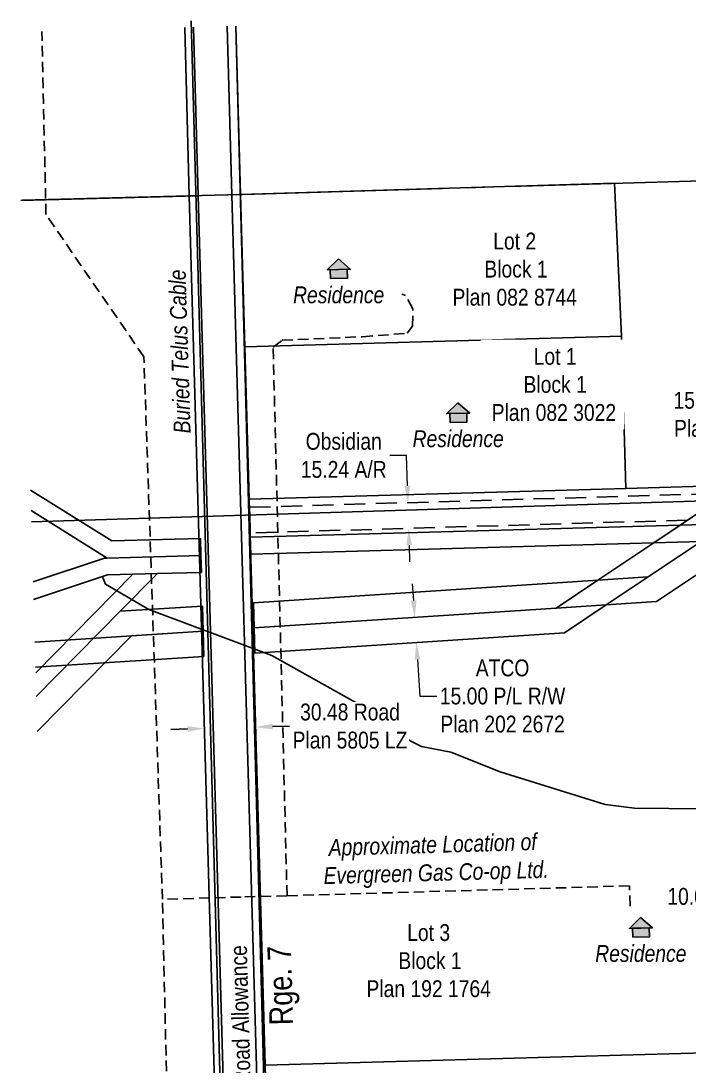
# Model space of a CAD drawing. Extents: x 628501 to 635392, y 5905924 to 5910752.
# Drawn here: x 631465 to 631862, y 5907106 to 5907726 of the extents above; entities that cross this region are included whole.
import ezdxf
from ezdxf.enums import TextEntityAlignment as Align

# ---------------------------------------------------------------- set-up
doc = ezdxf.new("R2010")
doc.units = 0
doc.header["$LTSCALE"] = 5
doc.header["$PDSIZE"] = 0.5
for name, pattern in [('foc-ACCESSROAD', [3.75, 2.5, -1.25]), ('foc-QUARTERLINE', [33, 25, -3, 2, -3]), ('UG_PIPE', [1.875, 1.25, -0.625])]:
    doc.linetypes.add(name, pattern=pattern)
doc.layers.get('Defpoints').update_dxf_attribs({"color": 9})
for name, color, linetype in [('AS-PIPE-UG', 44, 'UG_PIPE'), ('AS-PIPE-UG-T', 44, 'Continuous'), ('AS-POWER', 104, 'foc-POWER'), ('AS-RESIDENCE', 14, 'Continuous'), ('AS-TELEPHONE-T', 224, 'Continuous'), ('AS-TELUS', 224, 'foc-TEL'), ('C-AR', 13, 'foc-ACCESSROAD'), ('C-RW', 13, 'Continuous'), ('D-TXT', 6, 'Continuous'), ('F-RW', 190, 'Continuous'), ('L-QSEC', 8, 'foc-QUARTERLINE'), ('L-ROAD-T', 7, 'Continuous'), ('L-SEC', 7, 'Continuous'), ('L-TITLEDB', 4, 'Continuous'), ('L-TITLEDB-T', 4, 'Continuous'), ('T-CREEK', 160, 'Continuous')]:
    doc.layers.add(name, color=color, linetype=linetype)
for name, color, linetype, lineweight in [('C-AR-T', 13, 'Continuous', 9), ('C-FLOWLINE-T', 13, 'Continuous', 9), ('F-RW-T', 190, 'Continuous', 9)]:
    doc.layers.add(name, color=color, linetype=linetype, lineweight=lineweight)
doc.styles.add('80CG', font='ARIALN.TTF', dxfattribs={"height": 10})
doc.styles.add('80L', font='ARIALN.TTF', dxfattribs={"height": 10})
doc.styles.add('foc-LtypeFont', font='ARIALN.TTF', dxfattribs={"height": 7.35})
doc.linetypes.add('foc-POWER', pattern='A,6,-1,["P",foc-LtypeFont,S=0.2,R=0,X=-0.625,Y=-0.75],-1.24,4', length=12.24)
doc.linetypes.add('foc-POWER_BURIED', pattern='A,10,-1,["P",foc-LtypeFont,S=0.2,R=0,X=-0.425,Y=-0.75],-2', length=13)
doc.linetypes.add('foc-TEL', pattern='A,2,-1,["T",foc-LtypeFont,S=0.2,R=0,X=-0.425,Y=-0.75],-1.24,8', length=12.24)
doc.linetypes.add('foc-TOPO-flowdirection-NOLINE', pattern='A,0,[">",foc-LtypeFont,S=0.3,R=0,X=0,Y=-0.945],-20,[">",foc-LtypeFont,S=0.3,R=0,X=0,Y=-0.945],0', length=20)
doc.dimstyles.new('Compass 5 000', dxfattribs={"dimscale": 5, "dimtxt": 9, "dimasz": 2, "dimexe": 0.2, "dimexo": 0.0625, "dimgap": 0.5, "dimtad": 0, "dimtih": 1, "dimtoh": 1, "dimzin": 0, "dimdsep": 46, "dimtxsty": '80CG', "dimcen": 0.1, "dimse1": 1, "dimse2": 1, "dimclrd": 256, "dimclrt": 256, "dimaunit": 1, "dimadec": 4, "dimazin": 0, "dimtfac": 0.06, "dimtofl": 0, "dimtmove": 0, "dimatfit": 1, "dimfxl": 0.2, "dimtolj": 1, "dimtzin": 0, "dimlwd": -1, "dimarcsym": 0})

# ---------------------------------------------------------------- blocks, each defined once
blk = doc.blocks.new('*D398')
at = {"layer": 'C-AR-T', "transparency": 16777216}
for p, q in [((631694.14, 5907468.28), (631684.14, 5907468.28)), ((631694.67, 5907450.26), (631694.14, 5907468.28)), ((631695.71, 5907415.04), (631696, 5907405.04))]:
    blk.add_line(p, q, dxfattribs=at)
for points in [[(631696.34, 5907450.31), (631693.01, 5907450.21), (631694.97, 5907440.26)], [(631697.37, 5907415.08), (631694.04, 5907414.99), (631695.41, 5907425.03)]]:
    blk.add_solid(points, dxfattribs=at)
at = {"layer": 'Defpoints', "color": 0, "transparency": 16777216}
for p in [(632065.59, 5907451.13), (631694.97, 5907440.26), (632066.04, 5907435.89)]:
    blk.add_point(p, dxfattribs=at)
at = {"layer": 'C-AR-T', "transparency": 16777216, "insert": (631656.86, 5907468.28), "char_height": 10, "attachment_point": 5, "style": '80CG'}
blk.add_mtext('\\A1;Obsidian\\P15.24 A/R', dxfattribs=at)
blk = doc.blocks.new('*D402')
at = {"layer": 'C-FLOWLINE-T', "transparency": 16777216}
for p, q in [((631960.11, 5907214.73), (631950.11, 5907214.73)), ((631967.38, 5907207.86), (631960.11, 5907214.73)), ((631989.23, 5907187.21), (631996.49, 5907180.34))]:
    blk.add_line(p, q, dxfattribs=at)
for points in [[(631968.52, 5907209.07), (631966.24, 5907206.65), (631974.65, 5907200.99)], [(631990.37, 5907188.42), (631988.08, 5907186), (631981.96, 5907194.08)]]:
    blk.add_solid(points, dxfattribs=at)
at = {"layer": 'Defpoints', "color": 0, "transparency": 16777216}
for p in [(632035.87, 5907265.77), (632043.19, 5907258.86), (631981.96, 5907194.08)]:
    blk.add_point(p, dxfattribs=at)
at = {"layer": 'C-FLOWLINE-T', "transparency": 16777216, "insert": (631898.62, 5907214.73), "char_height": 10, "attachment_point": 5, "style": '80CG'}
blk.add_mtext('\\A1;Obsidian\\P10.06 Flowline R/W', dxfattribs=at)
blk = doc.blocks.new('*D423')
at = {"layer": 'Defpoints', "color": 0, "transparency": 16777216}
for p in [(631727.66, 5907373.97), (631700, 5907357.17), (631728.63, 5907359.03)]:
    blk.add_point(p, dxfattribs=at)
at = {"layer": 'F-RW-T', "transparency": 16777216}
for p, q in [((631698.39, 5907382.09), (631697.74, 5907392.07)), ((631700.65, 5907347.19), (631702.07, 5907325.39)), ((631702.07, 5907325.39), (631712.07, 5907325.39))]:
    blk.add_line(p, q, dxfattribs=at)
for points in [[(631700.05, 5907382.2), (631696.72, 5907381.98), (631699.03, 5907372.11)], [(631702.32, 5907347.29), (631698.99, 5907347.08), (631700, 5907357.17)]]:
    blk.add_solid(points, dxfattribs=at)
at = {"layer": 'F-RW-T', "transparency": 16777216, "insert": (631751.16, 5907325.39), "char_height": 10, "attachment_point": 5, "style": '80CG'}
blk.add_mtext('\\A1;ATCO\\P15.00 P/L R/W\\PPlan 202 2672', dxfattribs=at)
blk = doc.blocks.new('*D424')
at = {"layer": 'Defpoints', "color": 0, "transparency": 16777216}
for p in [(631964.36, 5907463.04), (631847.68, 5907402.96), (631856.03, 5907390.5)]:
    blk.add_point(p, dxfattribs=at)
at = {"layer": 'F-RW-T', "transparency": 16777216}
for p, q in [((631938.96, 5907500.99), (631928.96, 5907500.99)), ((631950.46, 5907483.81), (631938.96, 5907500.99)), ((631969.93, 5907454.73), (631975.49, 5907446.42))]:
    blk.add_line(p, q, dxfattribs=at)
for points in [[(631951.84, 5907484.74), (631949.07, 5907482.88), (631956.02, 5907475.5)], [(631971.31, 5907455.66), (631968.54, 5907453.81), (631964.36, 5907463.04)]]:
    blk.add_solid(points, dxfattribs=at)
at = {"layer": 'F-RW-T', "transparency": 16777216, "insert": (631889.87, 5907500.99), "char_height": 10, "attachment_point": 5, "style": '80CG'}
blk.add_mtext('\\A1;Plains\\P15.00 P/L R/W\\PPlan 862 2182', dxfattribs=at)
blk = doc.blocks.new('*D433')
at = {"layer": 'Defpoints', "color": 0, "transparency": 16777216}
for p in [(631604.6, 5907306.99), (631583.33, 5906972.99), (631613.79, 5906973.83)]:
    blk.add_point(p, dxfattribs=at)
at = {"layer": 'L-TITLEDB-T', "transparency": 16777216}
for p, q in [((631564.15, 5907305.88), (631554.15, 5907305.6)), ((631614.6, 5907307.27), (631624.59, 5907307.54))]:
    blk.add_line(p, q, dxfattribs=at)
for points in [[(631564.1, 5907307.54), (631564.19, 5907304.21), (631574.14, 5907306.15)], [(631614.55, 5907308.93), (631614.64, 5907305.6), (631604.6, 5907306.99)]]:
    blk.add_solid(points, dxfattribs=at)
at = {"layer": 'L-TITLEDB-T', "transparency": 16777216, "insert": (631660.59, 5907307.54), "char_height": 10, "attachment_point": 5, "style": '80CG', "bg_fill": 3, "box_fill_scale": 1.1, "bg_fill_color": 256, "bg_fill_true_color": 13158600, "bg_fill_transparency": 0}
blk.add_mtext('\\A1;30.48 Road \\PPlan 5805 LZ', dxfattribs=at)
blk = doc.blocks.new('res_occ')
for points in [[(0.1, 0.89), (-1.26, -0.37), (1.46, -0.37)], [(-0.9, -1.43), (1.1, -1.43), (1.1, -0.37), (-0.9, -0.37)]]:
    blk.add_hatch(color=14).paths.add_polyline_path(points)
at = {"color": 14}
for points in [[(0.1, 0.89), (-1.26, -0.37), (1.46, -0.37)], [(-0.9, -1.43), (1.1, -1.43), (1.1, -0.37), (-0.9, -0.37)]]:
    blk.add_lwpolyline(points, close=True, dxfattribs=at)

msp = doc.modelspace()

# ---------------------------------------------------------------- linework, layer by layer
at = {"layer": 'AS-PIPE-UG'}
for p, q in [((631623.1, 5907206.859), (631595.954, 5907206.077)), ((631595.954, 5907206.077), (631549.224, 5907204.732))]:
    msp.add_line(p, q, dxfattribs=at)
for points in [[(631549.224, 5907204.732), (631538.244, 5907526.881), (631480.064, 5907611.46), (631477.727, 5907719.966)], [(631623.191, 5907206.861), (631614.932, 5907532.634), (631620.343, 5907536.765), (631667.952, 5907538.801), (631694.49, 5907540.824), (631697.651, 5907545.049), (631697.892, 5907555.31), (631693.555, 5907563.343), (631691.403, 5907564.024)], [(631826.81, 5907200.718), (631826.464, 5907212.713), (631623.191, 5907206.861)], [(631557.609, 5906840.236), (631549.224, 5907204.732)]]:
    msp.add_lwpolyline(points, dxfattribs=at)
at = {"layer": 'AS-POWER', "flags": 128}
msp.add_lwpolyline([(631642.889, 5905944.645), (631638.115, 5906115.855), (631620.777, 5906709.453), (631617.604, 5906807.528), (631615.219, 5906904.895), (631612.058, 5907001.184), (631592.89, 5907723.276)], dxfattribs=at)
msp.add_lwpolyline([(631642.889, 5905944.645), (631638.115, 5906115.855), (631620.777, 5906709.453), (631617.604, 5906807.528), (631615.219, 5906904.895), (631612.058, 5907001.184), (631592.89, 5907723.276)], dxfattribs=at)
at = {"layer": 'AS-POWER', "linetype": 'foc-POWER_BURIED', "flags": 128}
for points in [[(631466.244, 5907619.801), (631595.642, 5907623.269)], [(631471.506, 5907428.956), (632055.457, 5907447.037), (632136.151, 5907450.058), (632200.574, 5907462.343), (632253.69, 5907444.706), (632268.008, 5907444.199), (632353.365, 5907446.95), (632498.146, 5907449.448)]]:
    msp.add_lwpolyline(points, dxfattribs=at)
at = {"layer": 'AS-TELUS', "flags": 128}
msp.add_lwpolyline([(631610.161, 5906115.137), (631566.275, 5907726.334)], dxfattribs=at)
at = {"layer": 'C-AR', "flags": 128}
msp.add_lwpolyline([(631600.902, 5907437.508), (632154.125, 5907453.72), (632154.571, 5907438.486), (631601.334, 5907422.274)], close=True, dxfattribs=at)
at = {"layer": 'C-RW', "flags": 128}
for points in [[(631470.988, 5907447.751), (631519.123, 5907417.508), (631571.817, 5907418.962), (631572.094, 5907408.911), (631516.357, 5907407.373), (631471.321, 5907435.669)], [(631868.967, 5907417.211), (631840.902, 5907416.419), (631601.712, 5907409.737), (631601.404, 5907419.789), (631856.612, 5907426.926), (631884.645, 5907427.71)], [(631472.779, 5907382.779), (631516.634, 5907397.322), (631531.714, 5907397.738), (631546.222, 5907398.138), (631572.371, 5907398.86), (631572.094, 5907408.911), (631516.357, 5907407.373), (631514.876, 5907407.332), (631472.489, 5907393.275)], [(631474.367, 5907325.183), (631524.216, 5907375.797), (631546.222, 5907398.138), (631531.714, 5907397.738), (631473.983, 5907339.121)]]:
    msp.add_lwpolyline(points, dxfattribs=at)
at = {"layer": 'F-RW', "flags": 128}
for points in [[(631868.967, 5907417.211), (631837.547, 5907396.172), (631812.716, 5907379.521), (631787.865, 5907362.874), (631604.151, 5907350.937), (631603.763, 5907365.869), (631782.93, 5907377.587), (631807.759, 5907394.226), (631840.902, 5907416.419), (631856.612, 5907426.926), (631891.858, 5907450.475)], [(631897.093, 5907417.998), (631842.543, 5907381.471), (631812.716, 5907379.521), (631782.93, 5907377.587), (631603.763, 5907365.869), (631603.35, 5907380.869), (631807.759, 5907394.226), (631837.547, 5907396.172), (631868.967, 5907417.211)], [(631474.94, 5907304.397), (631530.881, 5907361.195), (631573.336, 5907363.891), (631572.922, 5907378.89), (631524.216, 5907375.797), (631474.367, 5907325.183)], [(631473.48, 5907357.348), (631573.336, 5907363.891), (631573.748, 5907348.967), (631473.89, 5907342.495)]]:
    msp.add_lwpolyline(points, dxfattribs=at)
at = {"layer": 'L-QSEC'}
for p, q in [((631590.466, 5907623.122), (632358.06, 5907645.705)), ((631570.36, 5907622.552), (631465.218, 5907619.773))]:
    msp.add_line(p, q, dxfattribs=at)
at = {"layer": 'L-SEC'}
for p, q in [((631570.36, 5907622.552), (631567.609, 5907722.528)), ((631590.466, 5907623.122), (631587.714, 5907723.133)), ((631593.142, 5906818.458), (631570.36, 5907622.552)), ((631613.247, 5906819.058), (631590.466, 5907623.122))]:
    msp.add_line(p, q, dxfattribs=at)
at = {"layer": 'L-TITLEDB'}
for p, q in [((631565.184, 5907622.41), (631562.433, 5907722.385)), ((631595.642, 5907623.269), (631592.89, 5907723.276))]:
    msp.add_line(p, q, dxfattribs=at)
at = {"layer": 'L-TITLEDB', "flags": 128}
for points in [[(631595.642, 5907623.269), (631817.679, 5907629.944), (631821.682, 5907539.127), (631598.202, 5907532.796)], [(631598.202, 5907532.796), (631821.682, 5907539.127), (631824.245, 5907448.656), (631600.766, 5907442.325)], [(631610.293, 5907106.14), (632005.049, 5907117.404), (631996.449, 5907420.917), (631996.162, 5907431.032), (631995.524, 5907453.558), (631965.898, 5907452.718), (631947.479, 5907452.197), (631918.921, 5907451.376), (631890.965, 5907450.573), (631824.245, 5907448.656), (631600.766, 5907442.325)]]:
    msp.add_lwpolyline(points, close=True, dxfattribs=at)
for points in [[(631587.966, 5906818.304), (631565.184, 5907622.406)], [(631618.424, 5906819.167), (631595.642, 5907623.269)]]:
    msp.add_lwpolyline(points, dxfattribs=at)
at = {"layer": 'T-CREEK', "flags": 128}
msp.add_lwpolyline([(631513.916, 5907395.847), (631515.521, 5907391.844), (631541.171, 5907376.79), (631614.113, 5907349.506), (631666.829, 5907320.099), (631689.864, 5907302.175), (631703.064, 5907295.4), (631720.351, 5907292.129), (631749.681, 5907280.465), (631812.066, 5907261.05), (631829.516, 5907258.787), (631911.024, 5907258.045), (631965.74, 5907265.925), (631999.689, 5907288.733)], dxfattribs=at)
at = {"layer": 'T-CREEK', "linetype": 'foc-TOPO-flowdirection-NOLINE', "flags": 128}
msp.add_lwpolyline([(631513.916, 5907395.847), (631515.521, 5907391.844), (631541.171, 5907376.79), (631614.113, 5907349.506), (631666.829, 5907320.099), (631689.864, 5907302.175), (631703.064, 5907295.4), (631720.351, 5907292.129), (631749.681, 5907280.465), (631812.066, 5907261.05), (631829.516, 5907258.787), (631911.024, 5907258.045), (631965.74, 5907265.925), (631999.689, 5907288.733), (632025.893, 5907288.274)], dxfattribs=at)

# ---------------------------------------------------------------- block references
at = {"layer": 'AS-RESIDENCE', "xscale": 4.998401599999966, "yscale": 4.998401599999966, "zscale": 49.83267434244253, "rotation": 1.469668790184736}
for p in [(631653.353, 5907580.564), (631724.306, 5907495.136), (631832.735, 5907189.452)]:
    msp.add_blockref('res_occ', p, dxfattribs=at)

# ---------------------------------------------------------------- texts
at = {"layer": 'AS-PIPE-UG-T', "insert": (631643.971, 5907240.359), "char_height": 9.9968, "attachment_point": 1, "rotation": 1.649005, "style": '80L'}
msp.add_mtext_dynamic_manual_height_columns('\\pi3.8023;{\\fArial Narrow|b0|i1|c0|p34;Approximate Location of \\P\\pi0.30413;Evergreen Gas Co-op Ltd.}', width=132.60562, gutter_width=99.968, heights=[0], dxfattribs=at)
at = {"layer": 'AS-TELEPHONE-T', "insert": (631555.99, 5907480.884), "char_height": 9.9968, "attachment_point": 1, "rotation": 91.774167, "style": '80L'}
msp.add_mtext_dynamic_manual_height_columns('\\pi0.29888;{\\fArial Narrow|b0|i1|c0|p34;Buried Telus Cable}', width=97.20398, gutter_width=99.968, heights=[0], dxfattribs=at)
at = {"layer": 'D-TXT', "color": 3, "insert": (631612.812, 5907129.717), "char_height": 14, "attachment_point": 1, "rotation": 91.581942, "style": '80L'}
msp.add_mtext_dynamic_manual_height_columns('Rge. 7', width=63.84068, gutter_width=47.485, heights=[0], dxfattribs=at)
at = {"layer": 'L-ROAD-T', "style": '80L'}
msp.add_text('Government Road Allowance', height=10, rotation=91.580549, dxfattribs=at).set_placement((631596.379, 5907102.972), align=Align.MIDDLE_CENTER)

# ---------------------------------------------------------------- dimensions: what is measured, and where the dimension line sits
at = {"layer": 'C-AR-T', "color": 3}
dim = msp.add_linear_dim(base=(631694.966, 5907440.264), p1=(632066.036, 5907435.892), p2=(632065.59, 5907451.125), angle=91.678531, text='Obsidian\\P15.24 A/R', dimstyle='Compass 5 000', dxfattribs=at)
dim.commit()
dim.dimension.update_dxf_attribs({"geometry": '*D398', "text_midpoint": (631656.863, 5907468.276), "dimtype": 161})
at = {"layer": 'C-FLOWLINE-T'}
dim = msp.add_linear_dim(base=(631981.959, 5907194.081), p1=(632035.874, 5907265.774), p2=(632043.185, 5907258.865), angle=316.617172, text='Obsidian\\P10.06 Flowline R/W', dimstyle='Compass 5 000', dxfattribs=at)
dim.commit()
dim.dimension.update_dxf_attribs({"geometry": '*D402', "text_midpoint": (631898.618, 5907214.728), "dimtype": 161})
at = {"layer": 'F-RW-T', "color": 3}
dim = msp.add_linear_dim(base=(631964.363, 5907463.043), p1=(631847.684, 5907402.959), p2=(631856.027, 5907390.5), angle=303.806779, text='Plains\\P15.00 P/L R/W\\PPlan 862 2182', dimstyle='Compass 5 000', dxfattribs=at)
dim.commit()
dim.dimension.update_dxf_attribs({"geometry": '*D424', "text_midpoint": (631889.871, 5907500.985), "dimtype": 161})
at = {"layer": 'F-RW-T'}
dim = msp.add_linear_dim(base=(631700.005, 5907357.165), p1=(631727.66, 5907373.973), p2=(631728.631, 5907359.025), angle=273.717465, text='ATCO\\P15.00 P/L R/W\\PPlan 202 2672', dimstyle='Compass 5 000', dxfattribs=at)
dim.commit()
dim.dimension.update_dxf_attribs({"geometry": '*D423', "text_midpoint": (631751.155, 5907325.388), "dimtype": 161})

# ---------------------------------------------------------------- next in the draw order: texts
at = {"layer": 'AS-RESIDENCE', "char_height": 10, "attachment_point": 1, "style": '80L', "bg_fill": 3, "box_fill_scale": 1.15, "bg_fill_color": 256, "bg_fill_true_color": 256, "bg_fill_transparency": 0}
for insert in [(631626.371, 5907568.677), (631805.753, 5907177.566)]:
    msp.add_mtext_dynamic_manual_height_columns('\\pi0.42155;{\\fArial Narrow|b0|i1|c0|p34;Residence}', width=54.13096, gutter_width=49.984, heights=[0], dxfattribs=dict(at, insert=insert))
at = {"layer": 'L-TITLEDB-T', "char_height": 9.9968, "attachment_point": 1, "style": '80L', "bg_fill": 2}
for s, insert in [('\\pi25.614;Lot 2\\P\\pi20.343;Block 1\\P\\pi1.4269;Plan 082 8744', (631719.995, 5907600.603)), ('\\pi26.371;Lot 1\\P\\pi20.343;Block 1\\P\\pi1.4473;Plan 082 3022', (631743.247, 5907532.144))]:
    msp.add_mtext_dynamic_manual_height_columns(s, width=75.27945, gutter_width=49.984, heights=[0], dxfattribs=dict(at, insert=insert))
at = {"layer": 'L-TITLEDB-T', "insert": (631668.943, 5907189.969), "char_height": 9.9968, "attachment_point": 1, "style": '80L', "bg_fill": 3, "box_fill_scale": 1.15, "bg_fill_color": 256, "bg_fill_true_color": 256, "bg_fill_transparency": 0}
msp.add_mtext_dynamic_manual_height_columns('\\pi25.584;Lot 3\\P\\pi20.343;Block 1\\P\\pi1.4269;Plan 192 1764', width=75.27945, gutter_width=49.984, heights=[0], dxfattribs=at)

# ---------------------------------------------------------------- next in the draw order: texts
at = {"layer": 'AS-RESIDENCE', "insert": (631697.325, 5907483.249), "char_height": 10, "attachment_point": 1, "style": '80L', "bg_fill": 3, "box_fill_scale": 1.15, "bg_fill_color": 256, "bg_fill_true_color": 256, "bg_fill_transparency": 0}
msp.add_mtext_dynamic_manual_height_columns('\\pi0.42155;{\\fArial Narrow|b0|i1|c0|p34;Residence}', width=54.13096, gutter_width=49.984, heights=[0], dxfattribs=at)

# ---------------------------------------------------------------- next in the draw order: dimensions: what is measured, and where the dimension line sits
at = {"layer": 'L-TITLEDB-T', "color": 5}
dim = msp.add_linear_dim(base=(631604.601, 5907306.993), p1=(631583.329, 5906972.994), p2=(631613.788, 5906973.834), angle=1.5795, text='30.48 Road \\PPlan 5805 LZ', dimstyle='Compass 5 000', override={"dimtfill": 1}, dxfattribs=at)
dim.commit()
dim.dimension.update_dxf_attribs({"geometry": '*D433', "text_midpoint": (631660.593, 5907307.544), "dimtype": 161})

doc.saveas('drawing.dxf')
